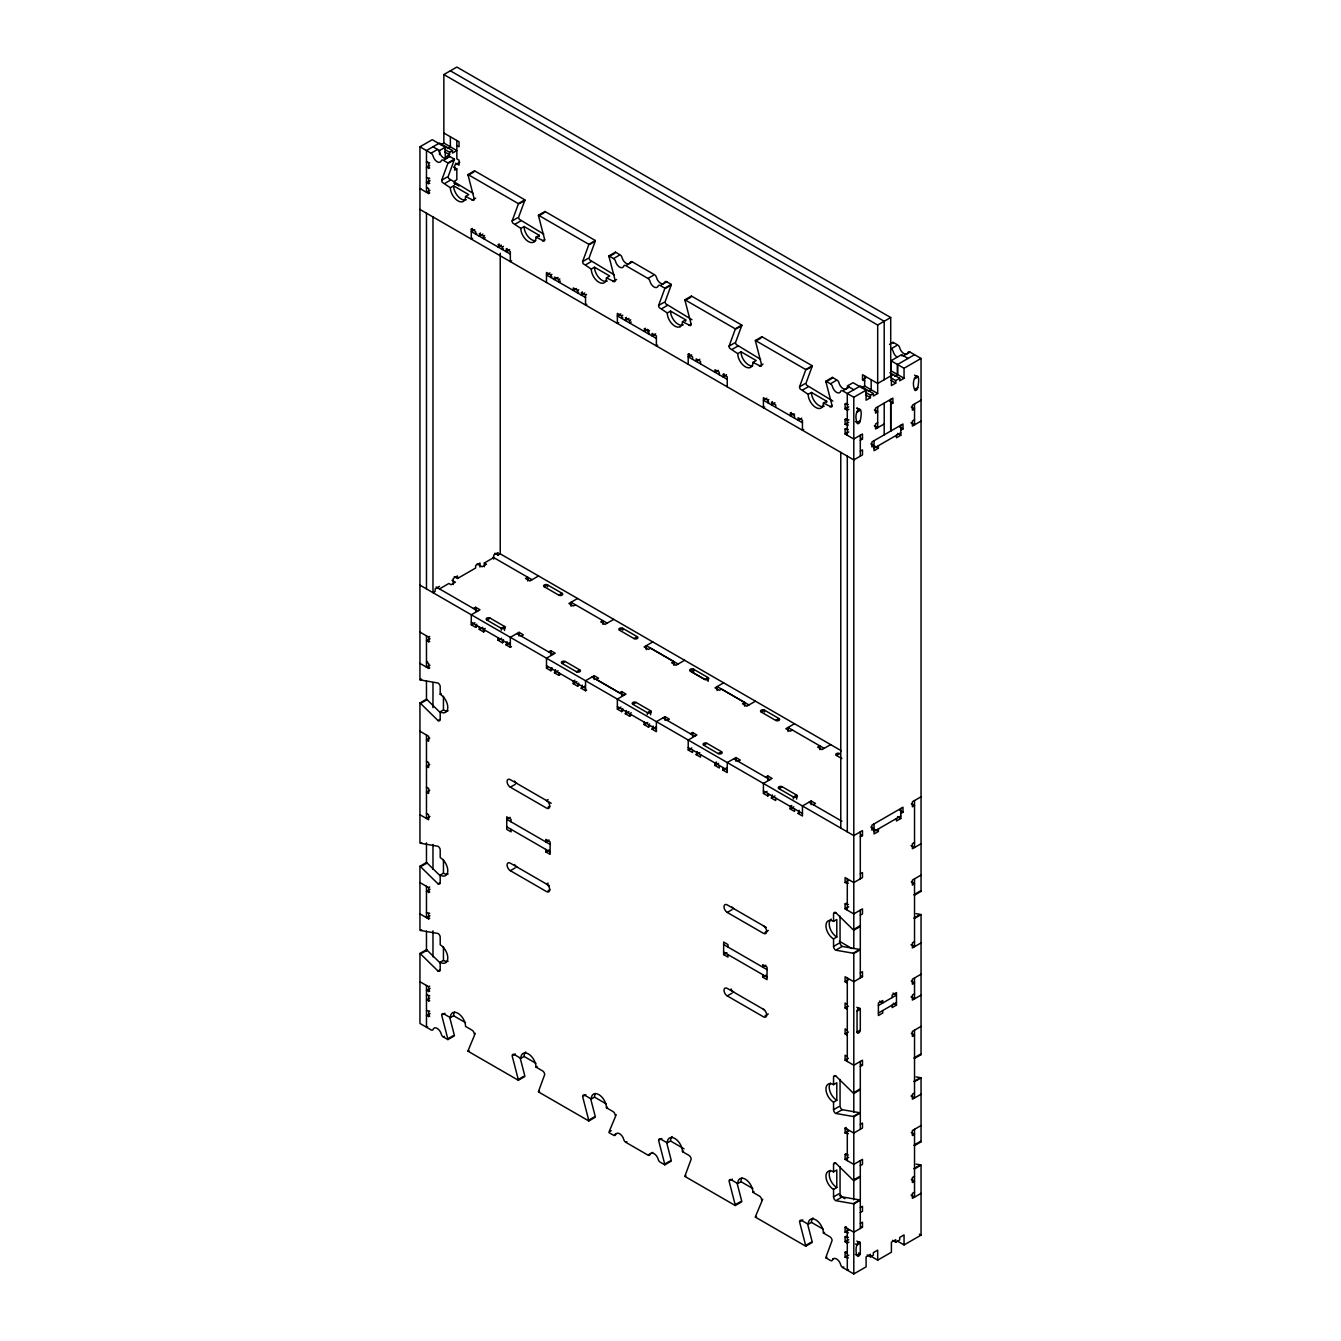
<?xml version="1.0" encoding="UTF-8"?>
<svg xmlns="http://www.w3.org/2000/svg" width="1341" height="1341" viewBox="0 0 1341 1341"><rect width="100%" height="100%" fill="white"/><g stroke="black" fill="none" stroke-linecap="round" stroke-linejoin="round"><path stroke-width="1.5" d="M890.709 375.966L890.709 317.532L877.685 325.042L877.685 393.5L873.36 396.014L873.36 393.5L860.302 386.007M884.205 379.721L884.205 321.287L450.358 70.805M860.302 1253.801C856.664 1261.831 854.72 1248.572 857.05 1244.934A2.296 1.324 -60 0 1 858.676 1242.118A2.296 1.324 -60 0 1 860.302 1243.057L860.302 1253.801L858.676 1252.863M450.358 187.74L453.61 185.863L468.797 194.629L465.545 196.507A10.728 6.185 60 0 1 463.315 201.418A10.745 6.202 60 0 1 451.649 193.339A10.728 6.185 60 0 1 450.358 187.74L442.329 182.359A3.068 1.777 60 0 1 441.692 180.214L447.793 163.585A3.068 1.777 60 0 0 447.894 162.931L454.398 159.177L449.822 156.528A3.068 1.777 60 0 0 447.777 157.014A6.135 3.537 60 0 1 443.687 158.003A6.135 3.537 60 0 1 439.597 152.304L439.295 151.449A3.068 1.777 60 0 0 437.552 149.438M454.398 159.177A3.068 1.777 60 0 1 454.297 159.83L448.196 176.459A3.068 1.777 60 0 0 448.833 178.604L473.272 193.456M533.785 242.101A10.745 6.202 60 0 1 522.102 234.021A10.728 6.185 60 0 1 520.828 228.423L512.782 223.042A3.068 1.777 60 0 1 512.145 220.896L518.263 204.268A3.068 1.777 60 0 0 518.347 203.614L524.851 199.859L474.53 170.793L468.026 174.548A3.084 1.777 60 0 0 468.11 175.319L474.228 199.004A3.068 1.777 60 0 1 473.591 200.412L465.545 196.507M524.851 199.859A3.068 1.777 60 0 1 524.767 200.513L518.649 217.141A3.068 1.777 60 0 0 519.285 219.287L543.742 234.139M591.28 269.105L594.549 267.228L609.719 275.995L606.467 277.872A10.745 6.202 60 0 1 598.874 282.247A10.745 6.202 60 0 1 591.28 269.088L583.251 263.724A3.068 1.777 60 0 1 582.614 261.579L588.716 244.95A3.068 1.777 60 0 0 588.816 244.297L595.32 240.525L544.999 211.476L538.479 215.231A3.084 1.777 60 0 0 538.579 216.002L544.681 239.687A3.068 1.777 60 0 1 544.044 241.095L536.014 237.189A10.728 6.185 60 0 1 533.768 242.084M595.32 240.525A3.068 1.777 60 0 1 595.236 241.196L589.118 257.824A3.068 1.777 60 0 0 589.755 259.97L614.195 274.804M680.239 326.651A10.745 6.202 60 0 1 668.556 318.588A10.728 6.185 60 0 1 667.282 312.973L659.236 307.592A3.068 1.777 60 0 1 658.599 305.463L664.717 288.835A3.068 1.777 60 0 0 664.801 288.164L671.321 284.409L666.745 281.761A3.068 1.777 60 0 0 665.002 281.778L664.7 282.264A6.135 3.537 60 0 1 660.61 283.236A6.135 3.537 60 0 1 656.52 277.537L656.202 276.699A3.068 1.777 60 0 0 654.475 274.687L632.298 261.881A3.068 1.777 60 0 0 630.555 261.881L630.253 262.367A6.135 3.537 60 0 1 629.65 263.339M671.321 284.409A3.068 1.777 60 0 1 671.221 285.08L665.119 301.708A3.068 1.777 60 0 0 665.756 303.837L691.956 319.711M475.301 1033.308L468.11 1050.556A3.068 1.777 60 0 0 468.026 1051.227L518.347 1080.276L524.851 1076.521A3.068 1.777 60 0 0 524.767 1075.75L520.191 1057.999M737.751 353.655L741.003 351.778L756.19 360.545L752.921 362.422A10.728 6.185 60 0 1 750.692 367.333A10.745 6.202 60 0 1 739.025 359.271A10.728 6.185 60 0 1 737.751 353.655L729.705 348.274A3.068 1.777 60 0 1 729.068 346.146L735.17 329.517A3.068 1.777 60 0 0 735.27 328.847L741.774 325.092L691.453 296.043L684.949 299.797A3.084 1.777 60 0 0 685.033 300.552L691.151 324.237A3.068 1.777 60 0 1 690.514 325.645L682.468 321.739L685.72 319.862L670.534 311.095L667.282 312.973M741.774 325.092A3.068 1.777 60 0 1 741.69 325.746L735.572 342.391A3.068 1.777 60 0 0 736.209 344.52L760.649 359.371M808.204 394.338L811.456 392.46L826.643 401.227L823.391 403.105A10.728 6.202 60 0 1 821.161 408.016A10.745 6.202 60 0 1 809.478 399.953A10.728 6.202 60 0 1 808.204 394.338L800.158 388.957A3.068 1.777 60 0 1 799.538 386.828L805.639 370.183A3.068 1.777 60 0 0 805.723 369.529L812.244 365.775L761.906 336.708L755.402 340.48A3.084 1.777 60 0 0 755.503 341.234L761.604 364.92A3.068 1.777 60 0 1 760.967 366.328L752.921 362.422M812.244 365.775A3.068 1.777 60 0 1 812.143 366.428L806.042 383.057A3.068 1.777 60 0 0 806.679 385.202L832.878 401.06M616.24 1114.673L609.032 1131.921A3.068 1.777 60 0 0 608.948 1132.592L613.524 1135.224A3.068 1.777 60 0 0 615.268 1135.224L616.173 1133.765A6.135 3.537 60 0 1 623.146 1137.788L624.051 1140.303A3.068 1.777 60 0 0 625.794 1142.314L647.954 1155.104A3.068 1.777 60 0 0 649.698 1155.104L650.62 1153.646A6.135 3.537 60 0 1 657.576 1157.669L658.498 1160.183A3.068 1.777 60 0 0 660.225 1162.194L664.801 1164.843L671.321 1161.088A3.068 1.777 60 0 0 671.221 1160.317L666.645 1142.549M762.694 1199.223L755.503 1216.488A3.068 1.777 60 0 0 755.402 1217.142L805.723 1246.191L812.244 1242.437A3.068 1.777 60 0 0 812.143 1241.665L807.567 1223.914M439.513 143.034L452.504 150.561L452.504 153.058L456.828 150.561L443.854 143.034L443.854 74.56L456.862 67.05L890.709 317.532M440.183 712.54L427.092 699.7A3.068 1.777 60 0 0 426.472 699.231L419.951 702.986A3.068 1.777 60 0 1 420.571 703.455L438.038 720.586L440.2 719.329L440.2 711.82A10.745 6.202 60 0 0 447.793 707.445A10.745 6.202 60 0 0 440.2 694.286L440.2 686.776A3.068 1.777 60 0 0 438.038 683.022L420.571 679.988A3.068 1.777 60 0 1 419.951 679.736L419.951 146.806L432.255 139.699L445.229 147.242L445.229 157.266L449.57 154.751L449.57 152.254L444.692 149.438M438.758 143.47L426.472 150.561L426.472 192.299L429.941 190.305M440.954 144.694L443.854 143.034M419.951 146.806L431.048 153.209L436.462 150.075M432.975 146.806L439.513 150.544L446.017 146.789M447.441 148.465L450.358 146.789L450.358 136.765M427.544 161.624L426.472 162.244L429.723 162.881M449.57 152.254L452.504 150.561M429.723 165.379L426.472 167.256L429.723 167.893M444.391 159.663L449.822 156.528M448.883 162.965L454.297 159.83M426.472 177.699L429.723 178.319M459.728 162.244L454.666 165.178L454.666 170.19L456.828 168.932L456.828 179.778L454.666 181.035L454.666 184.371M430.075 180.616L426.472 182.711L429.723 183.331M441.692 180.214L447.106 177.096M444.944 183.348L450.358 180.214M421.258 189.299L419.951 188.545L428.634 193.557L429.723 192.936M468.11 175.319L473.541 172.184M472.049 200.262L475.669 198.166M472.602 238.312L471.294 239.067L471.294 229.043L472.384 228.423M519.336 203.648L524.767 200.513M474.748 229.546L471.278 231.557L510.318 254.103M476.725 233.435L475.636 234.055L475.636 231.54L471.294 229.043M482.861 234.055L479.257 236.133L480.329 233.016M479.257 233.636L483.581 236.133L484.671 235.513M512.145 220.896L517.576 217.778M485.207 237.709L483.581 238.648L483.581 236.133M515.397 224.031L520.828 220.896M538.579 216.002L543.993 212.867M520.828 228.423L524.08 226.545L539.266 235.312A10.745 6.202 60 0 1 539.166 236.686M501.299 245.118L498.047 246.995L499.137 243.861M498.047 244.498L502.389 246.995L503.478 246.375M503.478 248.873L502.389 249.493L502.389 246.995M509.614 249.493L506.01 251.588L507.082 248.454M536.014 237.189L539.266 235.312M542.518 240.944L544.681 239.687M511.642 260.858L510.334 261.612L510.334 251.588L506.01 249.074M589.805 244.33L595.236 241.196M549.944 272.977L546.474 274.972L585.531 297.518M546.474 282.482L546.491 272.458L550.833 274.972L551.922 274.335M551.922 276.849L550.833 277.47L550.833 274.972M582.614 261.579L588.029 258.461M558.057 277.47L554.453 279.548L554.453 277.051L558.795 279.548L559.867 278.928M585.866 264.713L591.28 261.579M560.421 281.124L558.795 282.063L558.795 279.548M606.467 277.872L614.513 281.778A3.068 1.777 60 0 0 615.15 280.37L609.032 256.684A3.084 1.777 60 0 1 608.948 255.913L615.452 252.158L620.028 254.807A3.068 1.777 60 0 1 621.771 256.818L622.073 257.656A6.135 3.537 60 0 0 628.678 263.875M609.032 256.684L614.463 253.55M608.948 255.913L613.524 258.562L618.955 255.427M576.496 288.533L573.244 290.41L573.244 287.913L577.585 290.41L578.675 289.79M578.675 292.288L577.585 292.908L577.585 290.41M626.884 265.015L632.298 261.881M584.81 292.908L581.206 295.003L582.279 291.869M585.531 305.027L585.548 295.003L586.62 294.383M612.988 281.627L616.592 279.531M585.548 305.027L586.838 304.273M613.524 258.562A3.068 1.777 60 0 1 615.268 260.573L615.569 261.411A6.135 3.537 60 0 0 619.659 267.11A6.135 3.537 60 0 0 623.749 266.138L624.051 265.652A3.068 1.777 60 0 1 625.794 265.635L647.954 278.442L653.385 275.307M661.314 284.895L666.745 281.761M620.799 313.895L617.329 315.889L656.369 338.435M665.807 288.198L671.221 285.08M618.654 322.645L617.363 323.382L617.363 313.375L621.688 315.873L622.777 315.252M622.777 317.75L621.688 318.387L621.688 315.873M628.929 318.387L625.308 320.465L626.398 317.331M625.308 317.968L629.65 320.465L630.739 319.845M658.599 305.463L664.03 302.328M631.276 322.024L629.65 322.98L629.65 320.465M661.867 308.598L667.282 305.463M685.033 300.552L690.464 297.434M647.368 329.45L644.116 331.328L645.189 328.193M644.116 328.813L648.441 331.328L649.53 330.691M649.53 333.205L648.441 333.825L648.441 331.328M655.682 333.825L652.061 335.921L652.061 333.406L656.403 335.921L656.369 345.944L657.693 345.173M688.972 325.494L691.151 324.237M688.201 364.316L688.218 354.275L689.308 353.655M691.671 354.795L688.201 356.79L727.241 379.335M736.259 328.88L741.69 325.746M699.784 359.287L696.163 361.383L696.163 358.868L700.505 361.383L700.505 363.88M729.068 346.146L734.499 343.011M732.32 349.263L737.751 346.146M755.503 341.234L760.917 338.116M718.223 370.351L714.971 372.228L714.971 369.73L719.312 372.228L719.312 374.742M726.537 374.742L722.916 376.821L724.006 373.686M759.442 366.177L763.046 364.098M806.729 369.563L812.143 366.428M439.479 586.386L435.138 588.9L435.138 591.398L432.975 592.655L432.975 216.94M766.868 398.21L763.398 400.205L802.438 422.75M439.479 588.9L448.883 583.469L451.045 584.726L455.387 582.212L452.018 580.267M454.297 576.58L457.566 578.457L475.636 568.031L475.636 565.516L479.977 563.019L479.977 567.025M484.319 566.774L484.319 563.019L493.706 557.588M494.795 553.196L498.047 555.09L500.227 553.833L500.227 253.265M764.722 406.96L763.415 407.714L763.415 397.69L767.756 400.205L768.829 399.568M768.829 402.082L767.756 402.702L767.756 400.205M774.981 402.702L771.36 404.798L772.45 401.663M799.538 386.828L804.952 383.694M802.79 389.946L808.204 386.828M823.391 403.105L831.437 407.01A3.068 1.777 60 0 0 832.074 405.602L825.955 381.917A3.084 1.777 60 0 1 825.872 381.146L832.375 377.391L836.952 380.039A3.068 1.777 60 0 1 838.695 382.051L838.997 382.889A6.135 3.537 60 0 0 843.087 388.588A6.135 3.537 60 0 0 847.177 387.616L847.478 387.13A3.068 1.777 60 0 1 849.222 387.13L843.791 390.248M889.502 344.419L893.106 342.324L897.682 344.972A3.068 1.777 60 0 1 899.727 347.822A6.135 3.537 60 0 0 903.817 353.521A6.135 3.537 60 0 0 907.907 352.549L908.226 352.063A3.068 1.777 60 0 1 909.952 352.063L921.049 358.449L921.049 891.396L914.528 895.151A3.068 1.777 60 0 1 913.908 894.682M825.955 381.917L831.386 378.799M825.872 381.146L830.448 383.794L835.862 380.66M896.609 345.592L891.178 348.727A3.068 1.777 60 0 1 893.223 351.577A6.135 3.537 60 0 0 897.313 357.276M794.559 414.134A2.296 1.324 0 0 1 793.403 413.782L790.167 415.643L791.257 412.508M921.049 358.449L904.052 368.272L904.052 378.279L891.011 370.786L891.011 360.763L901.554 354.678L908.058 358.433M893.207 374.525L877.685 383.476L862.498 374.709L862.498 379.721L865.766 377.844M904.538 355.181L909.952 352.063M801.734 418.157L798.113 420.236L798.113 417.738L802.454 420.236L802.438 430.26L803.762 429.506M473.457 608.512L475.636 607.272L479.977 609.769L471.294 614.781L471.294 624.805L475.636 627.303L476.725 626.683M859.581 386.426L847.294 393.516L847.294 435.272M914.528 354.695L897.515 364.534L897.515 374.541M419.951 632.097L428.634 637.109L429.723 636.489M861.743 387.683L864.643 386.007L877.685 393.5M829.895 406.859L832.074 405.602M538.546 575.96L529.863 580.971L525.521 578.457L527.7 577.2L527.7 580.971M430.075 638.785L426.472 640.864L429.723 641.501M830.448 383.794A3.068 1.777 60 0 1 832.191 385.806L832.493 386.644A6.135 3.537 60 0 0 836.583 392.343A6.135 3.537 60 0 0 840.673 391.371L840.975 390.885A3.068 1.777 60 0 1 842.718 390.885L853.798 397.271L866.085 390.181L866.085 400.205L870.426 397.69L870.426 395.193L865.548 392.377M848.92 409.273L847.294 410.212L845.115 408.971L845.115 403.959L846.205 403.339M868.264 391.438L871.181 389.745L871.181 379.721M894.615 376.218L897.548 374.525L897.548 364.501M848.367 404.58L845.115 403.959M471.294 624.805L474.915 622.71M845.115 408.971L848.736 406.876M870.426 395.193L873.36 393.5M890.86 377.76L895.738 380.576L899.71 378.279L899.71 380.794L904.052 378.279M476.725 624.168L475.636 627.303M895.738 380.576L895.738 383.09L891.396 385.588L891.396 375.564M490.102 618.117A2.296 1.324 0 0 0 486.85 618.117A2.296 1.324 0 0 0 486.85 619.995L490.102 618.117L504.551 626.465L504.551 630.471M544.329 586.805L547.581 584.927L562.047 593.275A2.296 1.324 0 0 1 562.047 595.153A2.296 1.324 0 0 1 558.795 595.153L544.329 586.805A2.296 1.324 0 0 1 544.329 584.927A2.296 1.324 0 0 1 547.581 584.927L547.581 586.805M479.257 626.884L479.257 629.398L482.861 627.303M857.05 412.106L860.302 410.212L856.832 408.217M914.528 378.916L917.78 377.039L914.528 375.145M848.367 425.047L845.115 424.41L845.115 419.398L846.205 418.778M427.544 661.532L426.472 662.169L428.634 663.409L428.634 668.421L429.723 667.801M485.207 628.443L483.581 629.398L483.581 631.896L484.671 631.276M848.92 419.716L847.294 420.655L845.115 419.398M845.115 424.41L848.736 422.331M429.941 665.17L426.472 667.164L426.472 635.869M860.302 440.284L862.481 439.027L862.481 434.015L853.798 439.027L845.115 434.015L845.115 429.003L846.205 428.382M860.302 420.655A2.296 1.324 -60 0 1 858.676 423.471A2.296 1.324 -60 0 1 857.05 422.532C852.323 411 864.476 400.238 860.302 420.655L857.05 422.532L855.424 421.594M914.528 389.343L917.78 387.465C921.954 367.048 909.818 377.827 914.528 389.343A2.296 1.324 -60 0 0 916.154 390.281A2.296 1.324 -60 0 0 917.78 387.465M558.795 595.153L562.047 593.275M874.433 409.994L877.685 411.871L875.522 413.129L875.522 408.117L892.871 398.093L892.871 403.105L890.709 404.362L890.709 431.081L890.709 399.35M848.367 429.64L845.115 429.003M419.951 679.736L421.04 679.116M845.115 434.015L848.736 431.919M420.571 679.988L421.661 679.367M498.047 637.746L498.047 640.244L501.668 638.165M877.685 422.717L875.522 423.974L875.522 428.986L884.205 423.974M503.478 639.623L502.389 642.741L503.478 642.121M521.18 636.07L523.359 634.813L519.017 632.315L510.334 637.327L510.334 647.334L511.424 646.714M577.585 598.505L568.902 603.5L573.244 606.015L575.423 604.757M921.049 400.205L912.366 405.217L912.366 410.212L914.528 408.971L911.277 407.094M507.082 641.702L506.01 644.837L510.334 647.334M506.01 644.837L509.614 642.741M421.661 702.835L427.092 699.7M860.302 451.129L862.481 449.872L862.481 454.884L853.798 459.896L419.951 209.431M914.528 419.817L912.366 421.074L912.366 426.086L921.049 421.074M440.2 694.286L441.29 693.666M900.817 430.243L902.979 429.003L902.979 423.991L871.885 441.943L871.885 446.939L874.064 445.698L870.812 443.821M874.03 448.212L900.783 432.774M878.389 445.698L878.389 448.196L874.064 450.71L874.03 440.703M900.783 425.265L900.817 435.255L896.475 437.769L896.475 435.255M440.2 711.82L443.452 709.942A10.745 6.202 60 0 0 448.129 710.78M548.67 651.927L550.833 650.687L555.174 653.184L546.491 658.196L546.491 668.22L550.833 670.718L551.922 670.098M613.742 619.374L605.059 624.386L600.718 621.872L602.897 620.632L602.897 624.386M546.491 668.22L547.581 667.583M429.723 738.137L426.472 740.014L428.634 741.271L428.634 736.259L419.951 731.247M551.922 667.583L550.833 670.718M562.047 663.409L565.299 661.532L579.748 669.88A2.296 1.324 0 0 1 579.748 671.757A2.296 1.324 0 0 1 576.496 671.757L562.047 663.409A2.296 1.324 0 0 1 562.047 661.532A2.296 1.324 0 0 1 565.299 661.532M619.525 630.22L622.777 628.342L637.243 636.69A2.296 1.324 0 0 1 637.243 638.567A2.296 1.324 0 0 1 633.991 638.567L619.525 630.22A2.296 1.324 0 0 1 619.525 628.342A2.296 1.324 0 0 1 622.777 628.342L622.777 630.22M555.526 669.679L554.453 672.813L558.795 675.311L559.867 674.691M554.453 672.813L558.057 670.718M576.496 671.757L579.748 669.88M633.991 638.567L637.243 636.69M574.87 680.222L573.244 681.161L573.244 683.659L577.585 686.156L578.675 685.536M429.723 764.437L426.472 766.314L428.634 767.572L428.634 762.56L426.472 761.302M573.244 683.659L576.865 681.58M578.675 683.038L577.585 686.156M622.777 710.998L621.688 711.635L617.363 709.121L617.363 699.114L626.012 694.102L621.671 691.604L619.508 692.861L596.393 679.485L598.555 678.228L594.214 675.73L585.548 680.742L585.548 690.749L586.62 690.129M652.782 641.92L644.116 646.915L648.441 649.43L650.62 648.172L673.769 661.532L673.769 665.287M582.279 685.117L581.206 688.251L585.548 690.749M581.206 688.251L584.81 686.156M429.723 790.318L426.472 792.196L428.634 793.453L428.634 788.441L426.472 787.184M673.769 661.532L671.606 662.772L675.931 665.287L684.614 660.275M429.941 816.501L426.472 818.496L426.472 735.002M617.363 709.121L620.967 707.042M622.777 708.501L621.688 711.635M632.902 704.327L636.154 702.449M626.398 710.579L625.308 713.714L629.65 716.228L630.739 715.591M625.308 713.714L628.929 711.635M631.276 712.775L629.65 713.714L629.65 716.228M551.201 803.259L510.334 779.674A4.61 2.648 60 0 0 507.082 781.552A4.61 2.648 60 0 0 510.334 787.184L515.229 784.368M419.951 702.986L419.951 843.003A3.068 1.777 60 0 0 420.571 843.254L421.661 842.634M647.351 712.674A2.296 1.324 0 0 0 650.603 712.674A2.296 1.324 0 0 0 650.603 710.797L636.137 702.449A2.296 1.324 0 0 0 632.885 702.449A2.296 1.324 0 0 0 632.885 704.327L647.368 712.674L650.62 710.797L650.62 714.803M644.116 722.061L644.116 724.576L647.72 722.481M649.53 723.939L648.441 727.073L649.53 726.453M667.231 720.402L669.394 719.145L665.069 716.647L656.386 721.659L656.403 731.666L652.061 729.169L653.151 726.034M723.654 682.82L714.988 687.832L719.329 690.33L721.492 689.073L744.607 702.449L744.607 706.204M652.061 729.169L655.682 727.073M440.183 963.022L427.092 950.182A3.068 1.777 60 0 0 426.472 949.713L419.951 953.468A3.068 1.777 60 0 1 420.571 953.937L438.038 971.068L440.2 969.811L440.2 962.302A10.745 6.202 60 0 0 447.793 957.91A10.745 6.202 60 0 0 440.2 944.768L440.2 937.242A3.068 1.777 60 0 0 438.038 933.487L420.571 930.47A3.068 1.777 60 0 1 419.951 930.218L419.951 866.252L426.472 862.498A3.068 1.777 60 0 1 427.092 862.967L440.183 875.807M421.661 866.102L427.092 862.967M510.2 817.34L506.73 819.334L550.112 844.377M548.117 799.605L546.491 800.543A4.61 2.648 60 0 1 549.743 806.192L548.117 807.131M419.951 866.252A3.068 1.777 60 0 1 420.571 866.722L438.038 883.853L440.2 882.596L440.2 875.086L443.452 873.209A10.745 6.202 60 0 0 448.129 874.047M690.38 733.762L692.559 732.504L696.884 735.002L688.218 740.014L688.218 750.038L692.559 752.536L692.559 750.038M744.607 702.449L742.445 703.69L746.786 706.204L755.452 701.192M419.951 882.579L428.634 887.591L429.723 886.971M430.075 889.267L426.472 891.346L429.723 891.983M688.218 750.038L691.839 747.943M703.757 745.227L707.009 743.35L721.475 751.698A2.296 1.324 0 0 1 721.475 753.592A2.296 1.324 0 0 1 718.223 753.592L703.757 745.227A2.296 1.324 0 0 1 703.757 743.35A2.296 1.324 0 0 1 707.009 743.35M761.252 712.054L764.504 710.16L778.953 718.525A2.296 1.324 0 0 1 778.953 720.402A2.296 1.324 0 0 1 775.701 720.402L761.252 712.054A2.296 1.324 0 0 1 761.252 710.16A2.296 1.324 0 0 1 764.504 710.16L764.504 712.054M697.253 751.496L696.163 754.631L700.505 757.129L700.505 754.631M696.163 754.631L699.784 752.536M549.022 840.002L545.77 841.88L545.77 839.365L550.112 841.88L550.112 854.401L545.77 851.904L545.77 849.389M426.472 912.634L429.723 913.271M429.941 915.652L426.472 917.646L426.472 886.334M549.391 885.714L510.334 863.168A4.61 2.648 60 0 0 507.082 865.046A4.61 2.648 60 0 0 510.334 870.678L515.229 867.862M419.951 913.892L428.634 918.903L429.723 918.283M545.77 851.904L549.022 850.026M718.223 753.592L721.475 751.698M775.701 720.402L778.953 718.525M420.571 930.47L421.661 929.849M716.597 762.04L714.971 762.979L714.971 765.476L719.312 767.991L719.312 765.476M714.971 765.476L718.592 763.398M738.103 761.302L740.282 760.062L735.941 757.548L727.258 762.56L727.258 772.584L722.916 770.069L722.916 767.572M794.509 723.738L785.826 728.75L790.167 731.247L792.33 729.99M722.916 770.069L726.537 767.991M421.661 953.3L427.092 950.182M548.117 883.099L546.491 884.037A4.61 2.648 60 0 1 549.743 889.67L548.117 890.625M440.2 962.302L443.452 960.424A10.745 6.202 60 0 0 448.129 961.262M765.577 777.177L767.756 775.919L772.098 778.417L763.415 783.429L763.415 793.453L767.756 795.951L768.829 795.33M830.666 744.607L821.983 749.619L817.641 747.121L819.82 745.864L819.82 749.619M419.951 981.729L428.634 986.741L429.723 986.121M763.415 793.453L767.035 791.358M430.075 988.401L426.472 990.496L429.723 991.116M778.953 788.642L782.205 786.765L796.671 795.112A2.296 1.324 0 0 1 796.671 797.007A2.296 1.324 0 0 1 793.419 797.007L778.953 788.642A2.296 1.324 0 0 1 778.953 786.765A2.296 1.324 0 0 1 782.205 786.765M836.449 755.469L839.701 753.592A2.296 1.324 0 0 0 836.449 753.592A2.296 1.324 0 0 0 836.449 755.469L841.863 758.587M772.45 794.911L771.36 798.046L775.701 800.543L775.701 798.046M427.544 994.469L426.472 995.089L429.723 995.709M771.36 798.046L774.981 795.951M429.723 998.224L426.472 1000.101L429.723 1000.721M426.472 1010.527L429.723 1011.164M430.075 1013.461L426.472 1015.539L429.723 1016.176M791.793 805.455L790.167 806.394L790.167 808.891L794.509 811.406L794.509 808.891M790.167 808.891L793.788 806.813M813.3 804.717L815.479 803.477L811.137 800.963L802.454 805.975L802.454 815.999L798.113 813.484L799.202 810.35M442.765 1014.517L444.944 1013.276M427.544 1026.603L426.472 1027.24L426.472 985.484M798.113 813.484L799.202 812.864M449.721 1017.316L454.297 1035.068A3.068 1.777 60 0 1 454.398 1035.839L447.894 1039.593A3.068 1.777 60 0 0 447.793 1038.839L441.692 1015.154A3.068 1.777 60 0 1 443.854 1013.897L450.358 1017.651L453.61 1015.774A10.745 6.202 60 0 1 454.532 1012.137M419.951 953.468L419.951 1023.468L431.048 1029.871A3.068 1.777 60 0 0 433.093 1029.385A6.135 3.537 60 0 1 437.183 1028.413A6.135 3.537 60 0 1 441.273 1034.112A3.068 1.777 60 0 0 443.318 1036.962L444.391 1036.325M447.793 1038.839L453.224 1035.705M468.026 1051.227L469.115 1050.606M921.049 796.789L912.366 801.801L912.366 806.813L914.528 805.555L911.277 803.678M766.298 927.452L727.258 904.907A4.61 2.648 60 0 0 724.006 906.784A4.61 2.648 60 0 0 727.258 912.433L732.136 909.617M860.302 836.868L862.481 835.611L862.481 830.599L853.798 835.611L419.951 585.145M900.817 813.484L902.979 812.227L902.979 807.215L871.885 825.168L871.885 830.18L874.064 828.922L870.812 827.045M874.047 831.437L900.8 815.999M878.389 828.922L878.389 831.437L874.064 833.934L874.047 823.927M900.8 808.472L900.817 818.496L896.475 820.994L896.475 818.496M513.234 1055.199L515.397 1053.942M518.347 1080.276A3.068 1.777 60 0 0 518.263 1079.505L512.145 1055.836A3.068 1.777 60 0 1 514.324 1054.579L520.828 1058.334L524.08 1056.457A10.745 6.202 60 0 1 525.689 1051.998M860.302 873.812L862.481 872.555L862.481 877.567L853.798 882.579L845.115 877.567L845.115 882.579L848.736 880.484M914.528 842.5L912.366 843.757L912.366 848.769L921.049 843.757M727.979 947.081L727.979 944.567L723.637 942.069L723.637 954.591L726.906 952.713M848.367 883.199L845.115 882.579M765.04 932.364L768.292 930.486M520.828 1058.334A10.745 6.202 60 0 1 528.421 1053.942A10.745 6.202 60 0 1 536.014 1067.101L537.087 1066.481M518.263 1079.505L523.677 1076.387M860.302 915.149L862.481 913.892L862.481 908.88L853.798 913.892L845.115 908.88L845.115 903.868L846.205 903.247M848.367 904.488L845.115 903.868M834.638 913.238L835.728 912.618L853.178 929.749A3.068 1.777 60 0 0 853.798 930.218L860.302 926.463A3.068 1.777 60 0 1 859.682 925.994L856.061 928.073M845.115 908.88L848.736 906.784M590.643 1098.681L595.236 1116.433A3.068 1.777 60 0 1 595.32 1117.204L588.816 1120.959L538.479 1091.909L539.568 1091.289M833.549 938.918A10.745 6.202 60 0 1 825.955 925.759A10.745 6.202 60 0 1 833.549 921.384L836.801 919.507L836.801 937.041L833.549 938.918L833.549 946.428A3.068 1.777 60 0 0 835.728 950.182L853.178 953.216A3.068 1.777 60 0 1 853.798 953.468L860.302 949.713A3.068 1.777 60 0 0 859.682 949.462L842.232 946.428L836.801 949.562M921.049 875.07L912.366 880.082L912.366 885.077L914.528 883.836L911.277 881.959M765.946 965.235L762.694 967.112L762.694 964.615L767.035 967.112L767.035 979.634L762.694 977.136L762.694 974.622M764.504 1009.907L727.258 988.401A4.61 2.648 60 0 0 724.006 990.278A4.61 2.648 60 0 0 727.258 995.927L732.136 993.111M762.694 977.136L765.946 975.259M854.267 929.129L855.34 928.492M916.087 893.424L920.429 890.927M833.549 946.428L838.98 943.293M583.704 1095.882L585.866 1094.625M588.816 1120.959A3.068 1.777 60 0 0 588.716 1120.188L582.614 1096.502A3.068 1.777 60 0 1 584.777 1095.262L591.28 1099.017L594.549 1097.139A10.745 6.202 60 0 1 595.454 1093.485M853.178 953.216L858.592 950.082M919.339 915.015L913.908 918.149A3.068 1.777 60 0 1 914.528 918.401L921.049 914.646L921.049 1054.663L914.528 1058.418A3.068 1.777 60 0 1 913.908 1057.948M765.04 1015.858L768.292 1013.98M591.28 1099.017A10.745 6.202 60 0 1 598.874 1094.625A10.745 6.202 60 0 1 606.467 1107.783L607.557 1107.146M588.716 1120.188L594.147 1117.07M860.302 972.963L862.481 971.705L862.481 976.717L853.798 981.729L845.115 976.717L845.115 981.729L848.367 979.852M914.528 941.65L912.366 942.907L912.366 947.919L921.049 942.907M610.121 1131.301L611.211 1130.664M614.614 1134.603L615.687 1133.983M847.294 1004.275L845.115 1003.018L845.115 1008.03L848.367 1006.152M625.794 1142.314L626.884 1141.694M857.05 1011.164L860.302 1009.287L860.302 1030.156A2.296 1.324 -60 0 1 858.676 1032.972A2.296 1.324 -60 0 1 857.05 1032.034L857.05 1011.164A2.296 1.324 -60 0 1 858.676 1008.331A2.296 1.324 -60 0 1 860.302 1009.287L856.832 1007.275M921.049 974.22L912.366 979.215L912.366 984.227L914.528 982.987L911.277 981.092M878.389 1005.515L896.458 995.089L892.989 993.078M878.389 1013.042L896.458 1002.599M659.688 1139.766L661.867 1138.509M847.294 1030.156L845.115 1028.899L845.115 1033.911L848.367 1032.034M914.528 993.832L912.366 995.089L912.366 1000.101L921.049 995.089M892.134 997.587L892.134 995.072L896.475 992.575L896.475 1005.096L892.134 1007.594L892.134 1005.096M857.05 1032.034L860.302 1030.156M664.801 1164.843A3.068 1.777 60 0 0 664.717 1164.072L658.599 1140.386A3.068 1.777 60 0 1 660.778 1139.129L667.282 1142.884L670.534 1141.007A10.745 6.202 60 0 1 672.143 1136.548M649.044 1154.484L652.665 1152.405M667.282 1142.884A10.745 6.202 60 0 1 674.875 1138.509A10.745 6.202 60 0 1 682.468 1151.651L683.558 1151.031M664.717 1164.072L670.131 1160.937M847.294 1056.457L845.115 1055.199L845.115 1060.211L848.367 1058.334M834.638 1076.505L835.728 1075.884L853.178 1093.016A3.068 1.777 60 0 0 853.798 1093.485L860.302 1089.73M921.049 1026.401L912.366 1031.397L912.366 1036.409L914.528 1035.168L911.277 1033.291M860.302 1066.464L862.481 1065.223L862.481 1060.211L853.798 1065.223L845.115 1060.211M833.549 1102.185A10.745 6.202 60 0 1 825.955 1089.026A10.745 6.202 60 0 1 833.549 1084.651L836.801 1082.774L836.801 1100.307L833.549 1102.185L833.549 1109.694A3.068 1.777 60 0 0 835.728 1113.449L853.178 1116.483A3.068 1.777 60 0 1 853.798 1116.735L860.302 1112.98A3.068 1.777 60 0 0 859.682 1112.728L842.232 1109.694L836.801 1112.829M737.097 1183.231L741.69 1201A3.068 1.777 60 0 1 741.774 1201.754L735.27 1205.525L684.949 1176.459L686.022 1175.839M854.267 1092.395L859.682 1089.261M914.998 1057.328L920.429 1054.194M833.549 1109.694L838.98 1106.56M730.158 1180.432L732.32 1179.192M853.178 1116.483L858.592 1113.348M919.339 1078.281L913.908 1081.416A3.068 1.777 60 0 1 914.528 1081.667L921.049 1077.913L921.049 1141.861L914.528 1145.616A3.068 1.777 60 0 1 913.908 1145.164M735.27 1205.525A3.068 1.777 60 0 0 735.17 1204.754L729.068 1181.069A3.068 1.777 60 0 1 731.231 1179.812L737.751 1183.567L741.003 1181.689A10.745 6.202 60 0 1 741.908 1178.052M848.367 1133.681L845.115 1133.061L845.115 1128.049L846.205 1127.412M845.115 1133.061L848.736 1130.966M860.302 1124.294L862.481 1123.037L862.481 1128.049L853.798 1133.061L845.115 1128.049M914.528 1092.982L912.366 1094.239L912.366 1099.234L921.049 1094.239M737.751 1183.567A10.745 6.202 60 0 1 745.345 1179.192A10.745 6.202 60 0 1 752.921 1192.333L754.011 1191.713M735.17 1204.754L740.601 1201.62M860.302 1165.614L862.481 1164.374L862.481 1159.362L853.798 1164.374L845.115 1159.362L845.115 1154.35L846.205 1153.713M848.367 1154.97L845.115 1154.35M834.638 1163.72L835.728 1163.1L853.178 1180.231A3.068 1.777 60 0 0 853.798 1180.683L860.302 1176.929M845.115 1159.362L848.736 1157.266M833.549 1189.4A10.745 6.202 60 0 1 825.955 1176.241A10.745 6.202 60 0 1 833.549 1171.866L836.801 1169.989L836.801 1187.523L833.549 1189.4L833.549 1196.91A3.068 1.777 60 0 0 835.728 1200.664L853.178 1203.682A3.068 1.777 60 0 1 853.798 1203.95L860.302 1200.178A3.068 1.777 60 0 0 859.682 1199.927L842.232 1196.91L836.801 1200.044M755.402 1217.142L756.492 1216.522M921.049 1125.535L912.366 1130.547L912.366 1135.559L914.528 1134.302L911.277 1132.424M854.267 1179.594L859.682 1176.476M914.998 1144.527L920.429 1141.409M833.549 1196.91L838.98 1193.775M800.611 1221.115L802.79 1219.874M805.723 1246.191A3.068 1.777 60 0 0 805.639 1245.437L799.538 1221.752A3.068 1.777 60 0 1 801.7 1220.494L808.204 1224.249L811.456 1222.372A10.745 6.202 60 0 1 813.065 1217.913M853.178 1203.682L858.592 1200.564M919.339 1165.497L913.908 1168.614A3.068 1.777 60 0 1 914.528 1168.883L921.049 1165.111L921.049 1235.128L904.052 1244.934L897.548 1241.179M860.302 1207.571L862.481 1206.313L862.481 1211.325L860.302 1212.582M914.528 1176.258L912.366 1177.515L912.366 1182.527L914.528 1181.27L911.277 1179.393M808.204 1224.249A10.745 6.202 60 0 1 815.797 1219.874A10.745 6.202 60 0 1 823.391 1233.016L824.48 1232.396M805.639 1245.437L811.07 1242.302M848.367 1232.832L845.115 1232.211L845.115 1227.199L846.205 1226.562M845.115 1232.211L848.736 1230.116M860.302 1223.445L862.481 1222.187L862.481 1227.199L853.798 1232.211L845.115 1227.199M914.528 1192.132L912.366 1193.373L912.366 1198.385L921.049 1193.373M848.92 1242.118L847.294 1243.057L845.115 1241.8L845.115 1236.788L846.205 1236.167M848.367 1237.425L845.115 1236.788M845.115 1241.8L848.736 1239.721M871.181 1256.4L877.685 1260.154L877.685 1250.13L873.36 1252.645L873.36 1255.142L870.426 1256.835L870.426 1254.321L866.085 1256.835L866.085 1266.859L853.798 1273.95L842.718 1267.547A3.068 1.777 60 0 1 840.673 1264.697A6.135 3.537 60 0 0 836.583 1258.998A6.135 3.537 60 0 0 832.493 1259.97A3.068 1.777 60 0 1 830.448 1260.473L825.872 1257.824L826.961 1257.204M832.61 1259.216L833.7 1258.596M848.367 1257.875L845.115 1257.255L845.115 1252.243L846.205 1251.622M845.115 1257.255L848.736 1255.159M860.302 1253.5L857.05 1255.377L855.424 1254.438M842.718 1267.547L843.791 1266.927M848.367 1269.575L847.294 1270.195L847.294 1228.44M892.486 1240.341L895.738 1242.219L899.71 1239.922L899.71 1237.425L904.052 1234.91L904.052 1244.934M877.685 1260.154L891.396 1252.243L891.396 1242.219L895.738 1239.721L895.738 1242.219M916.054 913.64L920.429 914.394A3.068 1.777 60 0 1 921.049 914.646M420.571 843.254L438.038 846.288A3.068 1.777 60 0 1 440.2 850.043L440.2 857.553A10.745 6.202 60 0 1 447.793 870.711A10.745 6.202 60 0 1 440.2 875.086M916.054 1076.907L920.429 1077.661A3.068 1.777 60 0 1 921.049 1077.913M916.054 1164.105L920.429 1164.86A3.068 1.777 60 0 1 921.049 1165.111M443.854 74.56L877.685 325.042M891.011 360.763L904.052 368.272M889.921 372.664L899.71 378.279M890.86 380.274L895.738 383.09M443.854 133.01L459.041 141.777L459.041 146.789L456.862 145.532M862.498 379.721L864.677 380.978M889.619 401.227L892.871 403.105M866.085 390.181L853.044 382.688L847.328 385.99L853.831 389.745M444.692 151.935L449.57 154.751M865.548 394.874L870.426 397.69M910.992 422.784L914.528 424.829L914.528 403.959M455.655 163.2L459.041 165.161L459.041 160.149L456.862 158.892L456.828 140.537M447.894 162.931L443.318 160.283A3.068 1.777 60 0 0 441.273 160.769A6.135 3.537 60 0 1 437.183 161.758A6.135 3.537 60 0 1 433.093 156.059L432.774 155.221A3.068 1.777 60 0 0 431.048 153.209M468.026 174.548L518.347 203.614M538.479 215.231L588.816 244.297M664.801 288.164L660.225 285.516A3.068 1.777 60 0 0 658.498 285.532L658.18 286.019A6.135 3.537 60 0 1 654.09 286.991A6.135 3.537 60 0 1 649.999 281.292L649.698 280.453A3.068 1.777 60 0 0 647.954 278.442M684.949 299.797L735.27 328.847M755.402 340.48L805.723 369.529M453.576 167.055L456.828 168.932M899.727 427.125L902.979 429.003M857.05 408.033L858.676 408.971M897.565 433.378L900.817 435.255M453.979 183.097L459.041 186.03M874.315 425.784L877.685 427.729L877.685 406.859M426.472 187.304L428.634 188.545L428.634 193.557M861.391 438.39L862.481 439.027M875.137 446.318L878.389 448.196M581.206 292.489L585.548 295.003M688.218 354.275L692.559 356.79L692.559 359.287M722.916 374.323L727.258 376.821L727.241 386.845M771.36 402.283L775.701 404.798L775.701 407.295M790.167 413.145L794.509 415.643L794.509 418.157M500.042 553.732L841.31 750.759M493.086 557.236L532.025 579.714M607.238 623.129L571.082 602.26L571.082 606.266M678.093 664.046L646.278 645.675L646.278 649.681M748.949 704.947L717.133 686.575L717.133 690.581M824.145 748.362L788.005 727.493L788.005 731.499M484.319 563.019L486.481 564.259L482.14 566.774L477.078 563.857M899.727 810.35L902.979 812.227M897.565 816.619L900.817 818.496M911.059 845.5L914.528 847.512L914.528 800.543M875.137 829.559L878.389 831.437M436.093 586.939L477.798 611.027M516.855 633.572L552.995 654.442M592.052 676.987L623.867 695.342M662.907 717.888L694.722 736.259M733.762 758.805L769.918 779.674M808.975 802.22L841.93 821.245M861.391 834.99L862.481 835.611M486.85 619.995L501.299 628.342A2.296 1.324 0 0 0 504.551 628.342A2.296 1.324 0 0 0 504.551 626.465L501.299 628.342L501.299 630.22M471.294 622.291L510.334 644.837M546.491 665.706L585.548 688.251M617.346 706.623L656.386 729.169M688.218 747.524L727.258 770.069M763.415 790.939L802.454 813.484M479.257 629.398L483.581 631.896M498.047 640.244L502.389 642.741M644.116 724.576L648.441 727.073M911.059 944.651L914.528 946.662L914.528 878.824M419.951 663.409L428.634 668.421M839.332 941.231L851.988 948.54M911.059 996.832L914.528 998.844L914.528 977.975M861.391 976.097L862.481 976.717M893.223 1003.219L896.475 1005.096M510.334 787.184L546.491 808.07A4.61 2.648 60 0 0 549.743 806.192M727.258 912.433L763.415 933.302A4.61 2.648 60 0 0 766.666 931.425A4.61 2.648 60 0 0 763.415 925.793M879.478 1001.124L882.73 1003.001L882.73 1000.503L878.389 1003.001L878.389 1015.539L882.73 1013.025L882.73 1010.527M845.115 981.729L847.294 982.987M845.115 1008.03L847.294 1009.287M723.637 944.567L767.035 969.627M506.73 826.844L550.112 851.904M723.637 952.093L767.035 977.136M723.637 954.591L727.979 957.088L727.979 954.591M845.115 1033.911L847.294 1035.168M426.472 813.484L428.634 814.741L428.634 819.753L419.951 814.741M861.391 1064.586L862.481 1065.223M911.059 1095.983L914.528 1097.994L914.528 1030.156M510.334 870.678L546.491 891.564A4.61 2.648 60 0 0 549.743 889.67M727.258 995.927L763.415 1016.796A4.61 2.648 60 0 0 766.666 1014.919A4.61 2.648 60 0 0 763.415 1009.287M911.059 1195.133L914.528 1197.144L914.528 1129.306M919.406 1234.189L921.049 1235.128M839.516 1195.569L844.897 1198.686M861.391 1226.562L862.481 1227.199M856.832 1241.062L860.302 1243.057L857.05 1244.934L855.424 1243.995M453.61 1015.774L465.428 1022.596M524.08 1056.457L535.897 1063.279M594.549 1097.139L606.35 1103.961M670.534 1141.007L684.027 1148.801M741.003 1181.689L752.804 1188.512M811.456 1222.372L823.273 1229.194M867.174 1254.958L870.426 1256.835M536.014 1067.101L542.518 1070.856A3.068 1.777 60 0 1 544.681 1074.61L538.579 1091.239A3.068 1.777 60 0 0 538.479 1091.909M606.467 1107.783L612.988 1111.538A3.068 1.777 60 0 1 615.15 1115.293M682.468 1151.651L688.972 1155.406A3.068 1.777 60 0 1 691.151 1159.177L685.033 1175.806A3.068 1.777 60 0 0 684.949 1176.459M752.921 1192.333L759.442 1196.088A3.068 1.777 60 0 1 761.604 1199.843M823.391 1233.016L829.895 1236.771A3.068 1.777 60 0 1 832.074 1240.526L825.955 1257.154A3.068 1.777 60 0 0 825.872 1257.824M845.115 1252.243L847.294 1253.5M443.318 1036.962L447.894 1039.593M884.205 403.105L884.205 434.836M864.643 375.983L864.677 386.711M860.302 435.272L860.302 456.141M860.302 831.856L860.302 878.824M860.302 910.137L860.302 977.975M860.302 1061.469L860.302 1129.306M860.302 1160.602L860.302 1228.44M853.798 397.271L853.798 948.556M853.798 953.468L853.798 1112.276M853.798 1116.735L853.798 1199.826M853.798 1203.95L853.798 1273.95M847.294 456.141L847.294 831.856M847.294 878.824L847.294 910.137M847.294 977.975L847.294 1061.469M847.294 1129.306L847.294 1160.602M840.773 452.386L840.773 828.101M840.053 916.221L840.053 942.673A3.068 1.777 60 0 0 842.232 946.428M840.053 1079.488L840.053 1105.939A3.068 1.777 60 0 0 842.232 1109.694M840.053 1166.687L840.053 1193.155A3.068 1.777 60 0 0 842.232 1196.91M833.549 921.384L833.549 913.875A3.068 1.777 60 0 1 835.728 912.618M833.549 1084.651L833.549 1077.141A3.068 1.777 60 0 1 835.728 1075.884M833.549 1171.866L833.549 1164.34A3.068 1.777 60 0 1 835.728 1163.1M811.137 800.963L811.137 804.717M796.671 799.135L796.671 795.112L793.419 797.007L793.419 798.884M767.756 775.919L767.756 779.674M767.756 793.453L767.756 795.951M735.941 757.548L735.941 761.302M708.098 681.362L708.098 677.607L704.846 679.485L690.38 671.137A2.296 1.324 0 0 1 690.397 669.243A2.296 1.324 0 0 1 693.649 669.243L693.649 671.757M692.559 732.504L692.559 736.259M665.069 716.647L665.069 720.402M647.368 712.674L647.368 714.552M621.671 691.604L621.671 695.359M594.214 675.73L594.214 679.485M558.795 672.813L558.795 675.311M550.833 650.687L550.833 654.442M519.017 632.315L519.017 636.07M511.072 821.849L511.072 819.334L506.73 816.837L506.73 829.358L511.072 831.856L511.072 829.358M498.047 555.09L498.047 552.576L493.706 555.09L493.706 559.096M475.636 607.272L475.636 611.027M457.566 578.457L457.566 575.96L453.224 578.457L453.224 584.475M443.452 696.297L443.452 709.942M443.452 859.564L443.452 873.209M443.452 946.78L443.452 960.424M439.513 150.544L439.513 154.651M432.975 682.871L432.975 707.662M432.975 844.528L432.975 869.32M432.975 930.889L432.975 956.854M428.634 163.501L428.634 168.513M428.634 178.956L428.634 183.952M428.634 637.109L428.634 642.121M428.634 887.591L428.634 892.603M428.634 913.892L428.634 918.903M428.634 986.741L428.634 991.753M428.634 996.346L428.634 1001.358M428.634 1011.785L428.634 1016.796M426.472 213.185L426.472 588.9M426.472 681.178L426.472 699.767M426.472 842.835L426.472 863.487M426.472 931.123L426.472 951.104M901.705 355.818A3.068 1.777 60 0 1 903.448 355.818M893.207 343.095A3.068 1.777 60 0 1 893.106 342.324M683.273 324.891A10.745 6.202 60 0 1 671.455 315.789A10.745 6.202 60 0 1 670.534 311.095M685.72 319.862A10.745 6.202 60 0 1 685.62 321.253M682.452 321.739A10.728 6.185 60 0 1 680.239 326.651M691.537 296.797A3.084 1.777 60 0 1 691.453 296.026M752.737 365.892A10.745 6.202 60 0 1 744.976 361.785A10.745 6.202 60 0 1 741.003 351.778M761.956 337.278A3.084 1.777 60 0 1 761.906 336.708M811.456 392.46A10.745 6.202 60 0 0 812.378 397.154A10.728 6.202 60 0 0 824.195 406.256M826.659 401.227A10.745 6.202 60 0 1 826.559 402.618M832.459 378.162A3.084 1.777 60 0 1 832.375 377.391M466.35 199.658A10.745 6.202 60 0 1 458.153 196.507A10.745 6.202 60 0 1 453.61 185.863M474.63 171.564A3.084 1.777 60 0 1 474.53 170.793M535.83 240.659A10.745 6.202 60 0 1 528.052 236.552A10.745 6.202 60 0 1 524.08 226.528M545.083 212.247A3.084 1.777 60 0 1 544.999 211.476M594.549 267.211A10.745 6.202 60 0 0 595.454 271.921A10.728 6.202 60 0 0 607.272 281.023M615.502 252.728A3.084 1.777 60 0 1 615.452 252.158M648.491 329.819A2.296 1.324 0 0 1 647.334 329.467M474.228 1033.928A3.068 1.777 60 0 0 472.049 1030.173L465.545 1026.418A10.745 6.202 60 0 0 457.952 1013.276A10.745 6.202 60 0 0 450.358 1017.651M836.801 1187.523A10.745 6.202 60 0 1 830.129 1179.074A10.745 6.202 60 0 1 830.448 1170.291M440.2 969.811A3.068 1.777 60 0 1 438.038 971.068M440.2 882.596A3.068 1.777 60 0 1 438.038 883.853M836.801 1100.307A10.745 6.202 60 0 1 830.129 1091.859A10.745 6.202 60 0 1 830.448 1083.075M836.801 937.041A10.745 6.202 60 0 1 829.844 927.771A10.745 6.202 60 0 1 831.219 919.105M440.2 719.329A3.068 1.777 60 0 1 438.038 720.586M516.855 866.923A4.61 2.648 60 0 1 514.542 864.492M516.855 783.429A4.61 2.648 60 0 1 514.542 780.998M733.762 992.156A4.61 2.648 60 0 1 731.968 990.479M731.465 989.742A4.61 2.648 60 0 1 731.063 988.937M733.762 908.678A4.61 2.648 60 0 1 731.968 907.002M921.049 1141.861A3.068 1.777 60 0 1 920.58 1141.543M921.049 1054.663A3.068 1.777 60 0 1 920.58 1054.328M921.049 891.396A3.068 1.777 60 0 1 920.58 891.061M693.632 669.26L690.38 671.137L704.863 679.468A2.296 1.324 0 0 0 708.115 679.468A2.296 1.324 0 0 0 708.115 677.591L693.632 669.26"/></g></svg>
